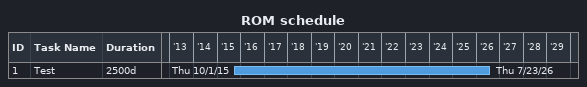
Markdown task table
ROM schedule

| ID | Task | Duration | Start | Finish |
|---|---|---|---|---|
| 1 | Test | 2500d | 2015-10-01 | 2026-07-23 |
